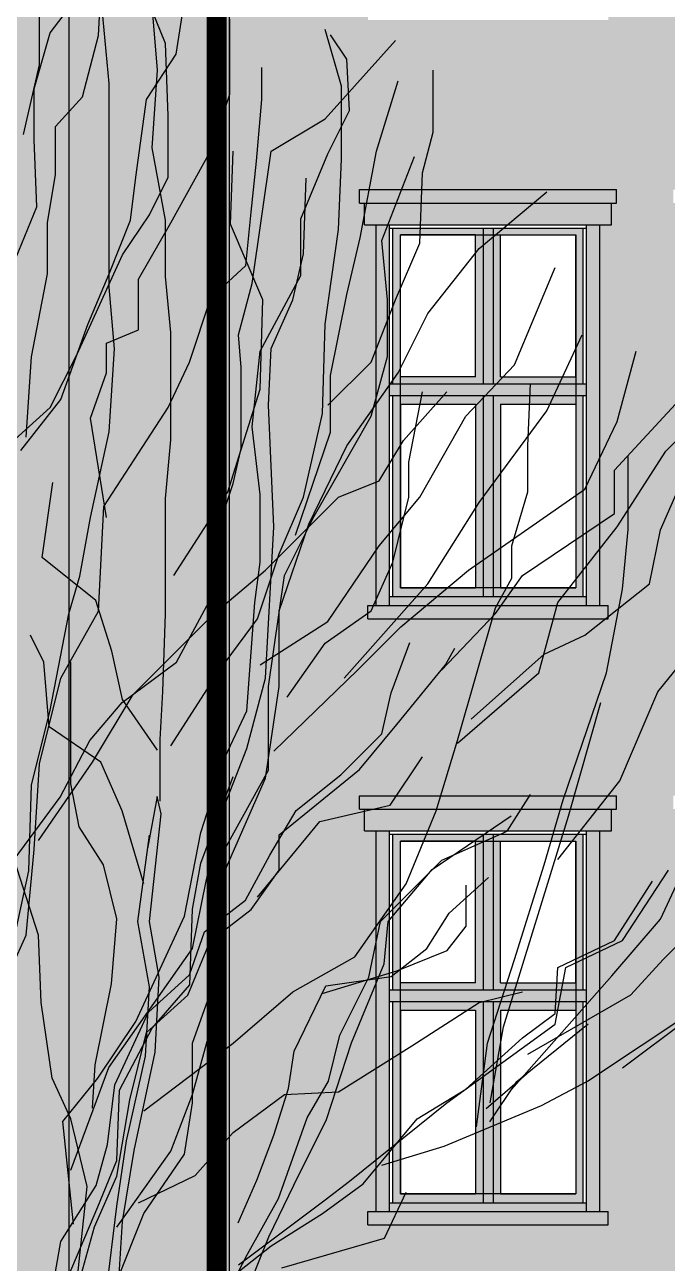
# Model space of a CAD drawing. Header units: metres. Extents: x -6 to 116, y 234 to 267.
# Drawn here: x 72.24 to 76.08, y 244.45 to 251.86 of the extents above; entities that cross this region are included whole.
import ezdxf

# ---------------------------------------------------------------- set-up
doc = ezdxf.new("R2010")
doc.units = ezdxf.units.M
doc.header["$LTSCALE"] = 0.01
doc.header["$XCLIPFRAME"] = 2
doc.linetypes.add('AUSGEZOGEN', pattern=[0])
for name, color, linetype in [('A_Baum', 250, 'Continuous'), ('A_Fensterrahmen', 1, 'Continuous'), ('A_Glasbild', 7, 'Continuous'), ('A_regenrinne', 252, 'Continuous'), ('A_Schraff_Fassade_OG', 41, 'Continuous'), ('A_Schraff_Fensterrahmen', 255, 'Continuous'), ('A_Schraff_Gewaende', 23, 'Continuous'), ('FASSADE', 7, 'AUSGEZOGEN')]:
    doc.layers.add(name, color=color, linetype=linetype)
picture_1 = doc.add_image_def('image1.jpg', size_in_pixel=(60, 84))

# ---------------------------------------------------------------- blocks, each defined once
blk = doc.blocks.new('baum1')
at = {"layer": 'A_Baum', "linetype": 'Continuous'}
blk.add_hatch(color=256, dxfattribs=at).paths.add_polyline_path([(139.4551, 245.0184), (139.4551, 245.2796), (139.5422, 245.4712), (139.8384, 245.7585), (139.9586, 245.8785), (139.9625, 245.9323), (139.943, 245.8978), (139.7165, 245.715), (139.5287, 245.5956), (139.5771, 246.0545), (139.6032, 246.4637), (139.6555, 246.7858), (139.7513, 247.2299), (139.7687, 247.5694), (139.7252, 247.8219), (139.7774, 248.3095), (139.76, 248.3878), (139.7185, 248.1639), (139.6729, 247.8219), (139.7252, 247.5259), (139.7077, 247.2125), (139.6206, 246.8294), (139.5771, 246.5334), (139.5248, 246.098), (139.5074, 245.802), (139.4551, 245.5844), (139.3418, 245.297), (139.3418, 245.0446), (139.2204, 244.8666), (139.2019, 244.8569), (139.2023, 244.8399), (139.1904, 244.5892), (139.211, 244.2955)])
for p, q in [((139.227, 251.701), (139.227, 252.1496)), ((139.2755, 251.8465), (139.4333, 252.0526)), ((139.4939, 251.8344), (139.5061, 252.0526)), ((139.5425, 251.6161), (139.5061, 252.0041)), ((139.7973, 251.798), (139.7002, 252.0405)), ((139.7609, 251.6767), (139.7366, 251.9677)), ((139.8458, 251.7495), (139.8822, 251.9798)), ((140.0884, 251.5676), (140.0884, 251.9071)), ((139.2027, 251.5919), (139.2755, 251.8465)), ((139.4211, 251.5555), (139.4939, 251.8344)), ((140.5942, 251.6038), (140.5207, 251.8608)), ((140.6187, 251.7262), (140.5452, 251.8363)), ((139.8094, 251.4706), (139.7973, 251.798)), ((140.5207, 251.4569), (140.8391, 251.8118)), ((139.7123, 251.5434), (139.8458, 251.7495)), ((140.6309, 251.4936), (140.6187, 251.7262)), ((139.1542, 251.3858), (139.227, 251.701)), ((139.7366, 251.3251), (139.7609, 251.6767)), ((140.234, 251.5434), (140.234, 251.6889)), ((141.0106, 251.3957), (141.0106, 251.6772)), ((139.5425, 251.3373), (139.5425, 251.6161)), ((140.7534, 251.31), (140.8514, 251.6283)), ((139.2027, 251.3615), (139.2027, 251.5919)), ((139.2998, 251.4221), (139.4211, 251.5555)), ((140.0035, 251.313), (140.0884, 251.5676)), ((140.5942, 251.2733), (140.5942, 251.6038)), ((139.6638, 251.1918), (139.7123, 251.5434)), ((140.2098, 251.2645), (140.234, 251.5434)), ((139.8094, 251.1918), (139.8094, 251.4706)), ((140.2758, 251.31), (140.5207, 251.4569)), ((140.533, 251.2978), (140.6309, 251.4936)), ((139.2998, 251.2039), (139.2998, 251.4221)), ((140.9616, 251.2121), (141.0106, 251.3957)), ((139.2149, 251.0584), (139.2027, 251.3615)), ((139.5425, 250.9978), (139.5425, 251.3373)), ((139.7973, 250.9978), (139.7366, 251.3251)), ((139.8215, 250.9857), (140.0035, 251.313)), ((140.092, 250.9796), (140.1043, 251.31)), ((140.19, 250.7103), (140.2758, 251.31)), ((140.4105, 251.0041), (140.533, 251.2978)), ((140.5819, 250.9551), (140.5942, 251.2733)), ((140.6799, 250.9184), (140.7534, 251.31)), ((140.7779, 250.9062), (140.9249, 251.2856)), ((140.1855, 251.0342), (140.2098, 251.2645)), ((139.2634, 250.9857), (139.2998, 251.2039)), ((139.6395, 250.9978), (139.6638, 251.1918)), ((139.7245, 251.022), (139.8094, 251.1918)), ((140.4227, 250.845), (140.435, 251.1877)), ((140.9494, 250.8939), (140.9616, 251.2121)), ((141.2188, 250.8694), (141.525, 251.1265)), ((139.1057, 250.7917), (139.2149, 251.0584)), ((139.5425, 250.6947), (139.5425, 250.9978)), ((139.5425, 250.7553), (139.6395, 250.9978)), ((139.6031, 250.8402), (139.7245, 251.022)), ((139.7973, 250.7432), (139.7973, 250.9978)), ((140.1612, 250.7917), (140.1855, 251.0342)), ((140.4105, 250.7471), (140.4105, 251.0041)), ((139.2634, 250.7553), (139.2634, 250.9857)), ((139.6759, 250.7311), (139.8215, 250.9857)), ((140.239, 250.6369), (140.092, 250.9796)), ((140.5207, 250.5268), (140.5819, 250.9551)), ((140.6187, 250.6614), (140.6799, 250.9184)), ((140.8024, 250.6369), (140.7779, 250.9062)), ((140.8391, 250.6369), (140.9494, 250.8939)), ((139.3969, 250.3916), (139.6031, 250.8402)), ((140.3737, 250.6369), (140.4227, 250.845)), ((140.9861, 250.5757), (141.2188, 250.8694)), ((140.0035, 250.6462), (140.1612, 250.7917)), ((141.378, 250.3432), (141.5618, 250.7838)), ((139.1906, 250.3795), (139.2634, 250.7553)), ((139.4454, 250.5249), (139.5425, 250.7553)), ((139.6759, 250.5007), (139.6759, 250.7311)), ((139.8215, 250.4886), (139.7973, 250.7432)), ((140.1288, 250.4778), (140.19, 250.7103)), ((140.2268, 250.4044), (140.4105, 250.7471)), ((139.5667, 250.4158), (139.5425, 250.6947)), ((140.5452, 250.2942), (140.6187, 250.6614)), ((139.9065, 250.3552), (140.0035, 250.6462)), ((140.2268, 250.233), (140.239, 250.6369)), ((140.2758, 250.4166), (140.3737, 250.6369)), ((140.7289, 250.3554), (140.8391, 250.6369)), ((140.8024, 250.3799), (140.8024, 250.6369)), ((140.8514, 250.3065), (140.9861, 250.5757)), ((139.3241, 250.1855), (139.4454, 250.5249)), ((139.5303, 250.4401), (139.6759, 250.5007)), ((139.8215, 250.2703), (139.8215, 250.4886)), ((140.5085, 250.1229), (140.5207, 250.5268)), ((139.5303, 250.3067), (139.5303, 250.4401)), ((140.141, 250.3309), (140.1288, 250.4778)), ((141.525, 250.1351), (141.6842, 250.4778)), ((139.1664, 250.0157), (139.1906, 250.3795)), ((139.2755, 250.1491), (139.3969, 250.3916)), ((139.5425, 250.04), (139.5667, 250.4158)), ((140.19, 250.0617), (140.2268, 250.4044)), ((140.2635, 250.1596), (140.2758, 250.4166)), ((140.7289, 250.1106), (140.8024, 250.3799)), ((141.8435, 250.0862), (141.9292, 250.4044)), ((139.8094, 250.1491), (139.9065, 250.3552)), ((140.141, 249.9638), (140.141, 250.3309)), ((140.533, 250.1596), (140.7289, 250.3554)), ((141.1576, 250.1106), (141.378, 250.3432)), ((139.4575, 250.1006), (139.5303, 250.3067)), ((139.8215, 250.0036), (139.8215, 250.2703)), ((140.5452, 250.0372), (140.5452, 250.2942)), ((140.6187, 249.976), (140.8514, 250.3065)), ((140.0798, 249.7679), (140.2268, 250.233)), ((140.8759, 250.0005), (141.0719, 250.2208)), ((140.9004, 249.9026), (140.9616, 250.2208)), ((141.4393, 249.976), (141.4515, 250.2575)), ((139.0329, 249.9309), (139.2755, 250.1491)), ((139.1421, 249.9551), (139.3241, 250.1855)), ((139.6759, 249.943), (139.8094, 250.1491)), ((140.288, 249.6088), (140.2635, 250.1596)), ((141.8312, 249.8659), (142.1252, 250.1841)), ((139.5303, 249.652), (139.4575, 250.1006)), ((140.4227, 249.7435), (140.5085, 250.1229)), ((140.4717, 249.6578), (140.7289, 250.1106)), ((140.9494, 249.7435), (141.1576, 250.1106)), ((141.2188, 249.719), (141.525, 250.1351)), ((142.0639, 249.9515), (142.2599, 250.1473)), ((139.4575, 249.652), (139.5425, 250.04)), ((140.2268, 249.7557), (140.19, 250.0617)), ((140.386, 249.5721), (140.5452, 250.0372)), ((141.6965, 249.7802), (141.8435, 250.0862)), ((139.7973, 249.7369), (139.8215, 250.0036)), ((140.7657, 249.8169), (140.8759, 250.0005)), ((139.5182, 249.7005), (139.6759, 249.943)), ((140.1043, 249.8047), (140.141, 249.9638)), ((140.4472, 249.6211), (140.6187, 249.976)), ((141.4393, 249.7679), (141.4393, 249.976)), ((141.8435, 249.6088), (142.0639, 249.9515)), ((141.8924, 249.5966), (141.8924, 249.927)), ((140.9004, 249.7435), (140.9004, 249.9026)), ((142.0394, 249.5954), (142.1741, 249.9014)), ((140.5819, 249.7435), (140.7657, 249.8169)), ((141.8312, 249.67), (141.8312, 249.8659)), ((139.2391, 249.4701), (139.2877, 249.8096)), ((139.8348, 249.3885), (140.0798, 249.7679)), ((140.0186, 249.5476), (140.1043, 249.8047)), ((141.1698, 249.413), (141.6965, 249.7802)), ((141.3658, 249.5232), (141.4393, 249.7679)), ((139.4939, 249.2277), (139.5182, 249.7005)), ((139.7973, 249.5671), (139.7973, 249.7369)), ((140.2268, 249.4497), (140.2268, 249.7557)), ((140.2513, 249.413), (140.5819, 249.7435)), ((140.3125, 249.4864), (140.4227, 249.7435)), ((140.7657, 249.5232), (140.9494, 249.7435)), ((140.8269, 249.4497), (140.9004, 249.7435)), ((140.9861, 249.3518), (141.2188, 249.719)), ((139.409, 249.3853), (139.4575, 249.652)), ((140.337, 249.3885), (140.4717, 249.6578)), ((141.4148, 249.3885), (141.8312, 249.67)), ((140.2513, 248.9235), (140.288, 249.6088)), ((140.3125, 249.2294), (140.4472, 249.6211)), ((141.574, 249.2661), (141.8435, 249.6088)), ((141.868, 249.3273), (141.8924, 249.5966)), ((141.9904, 249.3506), (142.0394, 249.5954)), ((139.7973, 249.4095), (139.7973, 249.5671)), ((140.0063, 249.2906), (140.0186, 249.5476)), ((140.2145, 249.1927), (140.3125, 249.4864)), ((140.533, 249.1805), (140.7657, 249.5232)), ((141.3658, 249.3763), (141.3658, 249.5232)), ((139.4818, 249.2762), (139.2391, 249.4701)), ((140.2023, 249.2661), (140.2268, 249.4497)), ((140.7289, 249.2294), (140.8269, 249.4497)), ((139.3605, 249.2155), (139.409, 249.3853)), ((139.7973, 249.2155), (139.7973, 249.4095)), ((140.0186, 249.2172), (140.2513, 249.413)), ((140.2635, 248.8867), (140.337, 249.3885)), ((140.8636, 249.156), (141.1698, 249.413)), ((141.2923, 249.2172), (141.4148, 249.3885)), ((141.2923, 249.2417), (141.3658, 249.3763)), ((140.6064, 248.9235), (140.9861, 249.3518)), ((141.6965, 249.1181), (141.9904, 249.3506)), ((141.7945, 248.9479), (141.868, 249.3273)), ((139.5546, 249.0458), (139.4818, 249.2762)), ((139.8471, 248.9969), (140.0063, 249.2906)), ((140.1655, 248.7766), (140.2023, 249.2661)), ((141.4883, 248.9479), (141.574, 249.2661)), ((139.2755, 248.7791), (139.3605, 249.2155)), ((139.3241, 248.9246), (139.4939, 249.2277)), ((139.6511, 248.85), (140.0186, 249.2172)), ((139.7851, 248.8639), (139.7973, 249.2155)), ((140.3125, 248.8867), (140.3125, 249.2294)), ((140.5207, 249.0826), (140.7289, 249.2294)), ((141.0474, 248.9602), (141.2923, 249.2172)), ((141.1208, 248.642), (141.2923, 249.2417)), ((140.043, 248.9602), (140.2145, 249.1927)), ((140.2268, 248.9846), (140.533, 249.1805)), ((140.6677, 248.9602), (140.8636, 249.156)), ((139.2469, 248.9969), (139.1857, 249.1193)), ((140.8204, 248.8574), (140.905, 249.0856)), ((141.5128, 249.0324), (141.6965, 249.1181)), ((142.0272, 248.8623), (142.2354, 249.1193)), ((139.6031, 248.8276), (139.5546, 249.0458)), ((140.3492, 248.8378), (140.5207, 249.0826)), ((141.0657, 248.9842), (141.108, 249.0603)), ((141.1821, 248.7387), (141.5128, 249.0324)), ((139.2714, 248.7032), (139.2469, 248.9969)), ((139.3694, 248.6909), (139.3694, 248.9969)), ((139.6021, 248.8133), (139.8471, 248.9969)), ((140.8458, 248.7137), (141.0657, 248.9842)), ((139.227, 248.5366), (139.3241, 248.9246)), ((139.8226, 248.6175), (140.043, 248.9602)), ((140.1655, 248.6052), (140.2513, 248.9235)), ((140.288, 248.593), (140.6677, 248.9602)), ((141.1208, 248.6297), (141.4883, 248.9479)), ((141.5985, 248.3727), (141.7945, 248.9479)), ((139.773, 248.6457), (139.7851, 248.8639)), ((140.2513, 248.4706), (140.3125, 248.8867)), ((140.2635, 248.5073), (140.2635, 248.8867)), ((141.8557, 248.4584), (142.0272, 248.8623)), ((139.4552, 248.642), (139.6021, 248.8133)), ((139.4674, 248.544), (139.6511, 248.85)), ((139.7609, 248.5972), (139.6031, 248.8276)), ((140.7781, 248.6715), (140.8204, 248.8574)), ((141.623, 248.2993), (141.77, 248.8133)), ((139.1906, 248.4396), (139.2755, 248.7791)), ((140.0675, 248.5685), (140.1655, 248.7766)), ((139.5041, 248.544), (139.2714, 248.7032)), ((139.3694, 248.4461), (139.3694, 248.6909)), ((140.6766, 248.5109), (140.8458, 248.7137)), ((139.3204, 248.3849), (139.4552, 248.642)), ((139.773, 248.3668), (139.773, 248.6457)), ((140.592, 248.4855), (140.7781, 248.6715)), ((141.0229, 248.3237), (141.1208, 248.642)), ((140.0553, 248.3237), (140.1655, 248.6052)), ((139.2027, 248.1486), (139.227, 248.5366)), ((139.2225, 248.1891), (139.4674, 248.544)), ((139.6021, 248.3237), (139.5041, 248.544)), ((139.9573, 248.2258), (140.0675, 248.5685)), ((140.8147, 248.3482), (140.9616, 248.5685)), ((139.9573, 248.0864), (140.1043, 248.478)), ((140.0675, 248.1524), (140.2635, 248.5073)), ((140.0675, 248.0545), (140.2513, 248.4706)), ((140.3129, 248.2151), (140.6766, 248.5109)), ((140.389, 248.325), (140.592, 248.4855)), ((139.1785, 248.0516), (139.1906, 248.4396)), ((139.4062, 248.2503), (139.3694, 248.4461)), ((141.574, 248.1034), (141.8557, 248.4584)), ((139.1122, 248.1034), (139.3204, 248.3849)), ((139.76, 248.3878), (139.7165, 248.1528)), ((139.7774, 248.3095), (139.76, 248.3878)), ((141.3457, 248.2311), (141.4503, 248.3965)), ((141.5128, 248.079), (141.5985, 248.3727)), ((139.7001, 247.9933), (139.6021, 248.3237)), ((139.7252, 247.8219), (139.7774, 248.3095)), ((139.9818, 248.0055), (140.0553, 248.3237)), ((140.2706, 248.1221), (140.389, 248.325)), ((140.4962, 248.2748), (140.8147, 248.3482)), ((140.8881, 247.9933), (141.0229, 248.3237)), ((141.0059, 248.057), (141.3632, 248.3008)), ((141.3291, 247.3446), (141.623, 248.2993)), ((139.5164, 248.079), (139.4062, 248.2503)), ((140.2145, 247.9321), (140.4962, 248.2748)), ((139.6729, 247.8219), (139.7252, 248.2137)), ((139.8838, 247.8464), (139.9573, 248.2258)), ((140.3129, 248.0545), (140.3129, 248.2151)), ((141.0495, 248.1005), (141.3457, 248.2311)), ((139.1664, 247.7606), (139.2027, 248.1486)), ((140.0675, 247.9321), (140.0675, 248.1524)), ((142.0394, 247.833), (142.1986, 248.1757)), ((139.2225, 247.7608), (139.1122, 248.1034)), ((139.5776, 247.8342), (139.5164, 248.079)), ((139.9206, 247.8783), (139.9573, 248.0864)), ((140.1607, 247.9193), (140.2706, 248.1221)), ((140.7707, 247.8219), (141.0495, 248.1005)), ((141.378, 247.6506), (141.5128, 248.079)), ((139.1178, 247.7728), (139.1785, 248.0516)), ((140.0553, 247.7608), (140.0675, 248.0545)), ((140.1861, 247.877), (140.3129, 248.0545)), ((140.8055, 247.8219), (141.0059, 248.057)), ((141.0826, 247.8601), (141.2602, 248.0207)), ((141.868, 247.7363), (142.0762, 248.0545)), ((139.9206, 247.6996), (139.9818, 248.0055)), ((140.6554, 247.6628), (140.8881, 247.9933)), ((141.1587, 247.801), (141.1587, 247.9869)), ((141.8312, 247.7363), (142.0027, 248.0055)), ((139.9746, 247.7756), (140.1607, 247.9193)), ((140.0675, 247.6628), (140.0675, 247.9321)), ((139.9083, 247.5356), (139.9206, 247.8783)), ((140, 247.7333), (140.1861, 247.877)), ((140.9811, 247.6995), (141.0826, 247.8601)), ((139.5531, 247.5405), (139.5776, 247.8342)), ((139.6634, 247.3691), (139.8838, 247.8464)), ((139.7252, 247.5259), (139.6729, 247.8219)), ((139.7687, 247.5694), (139.7252, 247.8219)), ((140.7184, 247.5694), (140.7707, 247.8219)), ((140.7881, 247.6304), (140.8055, 247.8219)), ((141.0741, 247.6911), (141.1587, 247.801)), ((141.819, 247.576), (142.0394, 247.833)), ((142.0517, 247.6494), (142.2354, 247.833)), ((139.0086, 247.409), (139.1664, 247.7606)), ((139.2347, 247.4548), (139.2225, 247.7608)), ((139.907, 247.5812), (139.9746, 247.7756)), ((140.043, 247.6139), (140.0553, 247.7608)), ((139.5409, 247.161), (139.9206, 247.6996)), ((139.8985, 247.4882), (140, 247.7333)), ((140.8204, 247.5728), (140.9811, 247.6995)), ((140.8458, 247.5981), (141.0741, 247.6911)), ((141.574, 247.6139), (141.8312, 247.7363)), ((141.6108, 247.6139), (141.868, 247.7363)), ((140.0186, 247.3936), (140.0675, 247.6628)), ((140.3737, 247.5037), (140.6554, 247.6628)), ((140.64, 247.2734), (140.7881, 247.6304)), ((141.2556, 247.2712), (141.378, 247.6506)), ((141.9047, 247.4903), (142.0517, 247.6494)), ((139.7209, 247.4122), (139.907, 247.5812)), ((139.7513, 247.2299), (139.7687, 247.5694)), ((139.9206, 247.2712), (140.043, 247.6139)), ((140.5075, 247.4967), (140.8458, 247.5981)), ((140.5244, 247.5305), (140.8204, 247.5728)), ((140.5877, 247.3082), (140.7184, 247.5694)), ((141.3536, 247.0497), (141.819, 247.576)), ((141.5618, 247.3569), (141.6108, 247.6139)), ((141.5618, 247.4058), (141.574, 247.6139)), ((139.4797, 247.1733), (139.5531, 247.5405)), ((139.7077, 247.2125), (139.7252, 247.5259)), ((139.7369, 247.3398), (139.9083, 247.5356)), ((140.3806, 247.2347), (140.5244, 247.5305)), ((139.7124, 247.3192), (139.8985, 247.4882)), ((140.1043, 247.2712), (140.3737, 247.5037)), ((141.2188, 247.4548), (141.4148, 247.5037)), ((141.4393, 247.221), (141.9047, 247.4903)), ((139.2837, 247.1121), (139.2347, 247.4548)), ((139.5686, 247.0826), (139.7209, 247.4122)), ((140.9126, 247.259), (141.2188, 247.4548)), ((141.4148, 247.2957), (141.5618, 247.4058)), ((141.7087, 247.0986), (142.2231, 247.4413)), ((139.4919, 247.1121), (139.6634, 247.3691)), ((139.9206, 247.0387), (140.0186, 247.3936)), ((141.0719, 247.0019), (141.5618, 247.3569)), ((141.3893, 247.0976), (141.7117, 247.3587)), ((141.868, 247.1598), (142.1619, 247.3801)), ((139.5899, 247.0583), (139.7369, 247.3398)), ((139.6363, 247.0149), (139.7124, 247.3192)), ((140.5354, 247.0993), (140.5877, 247.3082)), ((141.1576, 247.0631), (141.4148, 247.2957)), ((141.2678, 247.0019), (141.3291, 247.3446)), ((139.7001, 246.9652), (140.1043, 247.2712)), ((139.9206, 247.0019), (139.9206, 247.2712)), ((140.3552, 247.0657), (140.3806, 247.2347)), ((140.5267, 246.9251), (140.64, 247.2734)), ((140.5819, 247.0509), (140.9126, 247.259)), ((141.2066, 246.8918), (141.2556, 247.2712)), ((139.6206, 246.8294), (139.7077, 247.2125)), ((139.6555, 246.7858), (139.7513, 247.2299)), ((139.3694, 246.696), (139.5409, 247.161)), ((139.4674, 246.9775), (139.4797, 247.1733)), ((141.2499, 246.9757), (141.4329, 247.1324)), ((139.3694, 246.9285), (139.2837, 247.1121)), ((139.3327, 246.9163), (139.4919, 247.1121)), ((139.5348, 246.8121), (139.5686, 247.0826)), ((140.2876, 246.8544), (140.3552, 247.0657)), ((140.4396, 246.9339), (140.5354, 247.0993)), ((141.2673, 246.9147), (141.3893, 247.0976)), ((141.5005, 246.9885), (141.7087, 247.0986)), ((139.5771, 246.6684), (139.6363, 247.0149)), ((139.5776, 246.7401), (139.5899, 247.0583)), ((139.8226, 246.7816), (139.9206, 247.0387)), ((140.1043, 246.8673), (140.337, 247.0387)), ((140.337, 247.0387), (140.5819, 247.0509)), ((140.9371, 246.9285), (141.1576, 247.0631)), ((139.8838, 246.7694), (139.9206, 247.0019)), ((140.6309, 246.647), (141.0719, 247.0019)), ((141.0596, 246.8049), (141.5005, 246.9885)), ((139.3817, 246.4512), (139.3327, 246.9163)), ((139.4429, 246.6225), (139.3694, 246.9285)), ((140.3089, 246.5682), (140.4396, 246.9339)), ((140.3786, 246.6291), (140.5267, 246.9251)), ((140.6922, 246.6348), (140.9371, 246.9285)), ((139.9328, 246.6715), (140.1043, 246.8673)), ((140.2114, 246.6515), (140.2876, 246.8544)), ((139.4841, 246.6262), (139.5348, 246.8121)), ((139.5771, 246.5334), (139.6206, 246.8294)), ((139.6032, 246.4637), (139.6555, 246.7858)), ((140.7779, 246.7192), (141.0596, 246.8049)), ((139.4919, 246.5308), (139.5776, 246.7401)), ((139.5776, 246.4389), (139.8226, 246.7816)), ((139.7001, 246.5001), (139.8838, 246.7694)), ((139.3234, 246.3726), (139.4841, 246.6262)), ((139.3939, 246.1697), (139.4429, 246.6225)), ((139.4756, 246.4402), (139.5771, 246.6684)), ((139.6756, 246.5491), (139.9328, 246.6715)), ((140.1269, 246.4571), (140.2114, 246.6515)), ((140.2654, 246.3941), (140.3786, 246.6291)), ((140.5085, 246.5001), (140.6922, 246.6348)), ((140.5207, 246.5613), (140.6309, 246.647)), ((140.1288, 246.2676), (140.5207, 246.5613)), ((140.1695, 246.3157), (140.3089, 246.5682)), ((140.7902, 246.3888), (140.8881, 246.5968)), ((139.3572, 246.2126), (139.4919, 246.5308)), ((139.5248, 246.098), (139.5771, 246.5334)), ((139.5771, 246.0545), (139.6032, 246.4637)), ((139.5776, 246.1942), (139.7001, 246.5001)), ((140.2758, 246.3533), (140.5085, 246.5001)), ((139.408, 246.1951), (139.4756, 246.4402)), ((140.1782, 246.1764), (140.2654, 246.3941)), ((139.2811, 246.136), (139.3234, 246.3726)), ((139.8716, 246.0351), (140.2758, 246.3533)), ((140.3247, 246.2542), (140.7902, 246.3888)), ((140.0563, 246.098), (140.1695, 246.3157))]:
    blk.add_line(p, q, dxfattribs=at)

msp = doc.modelspace()

# ---------------------------------------------------------------- hatches: boundary and pattern name
at = {"layer": 'A_Schraff_Fassade_OG'}
h = msp.add_hatch(color=256, dxfattribs=at)
h.paths.add_polyline_path([(39.6431, 254.2507), (39.5731, 254.2507), (39.5731, 254.3807), (39.5431, 254.3807), (39.5431, 254.4607), (41.0831, 254.4607), (41.0831, 254.3807), (41.0531, 254.3807), (41.0531, 254.2507), (40.9831, 254.2507), (40.9831, 253.6588), (43.4081, 253.6588), (43.4081, 254.2507), (43.3381, 254.2507), (43.3381, 254.3807), (43.3081, 254.3807), (43.3081, 254.4607), (44.8481, 254.4607), (44.8481, 254.3807), (44.8181, 254.3807), (44.8181, 254.2507), (44.7481, 254.2507), (44.7481, 253.6588), (47.1631, 253.6588), (47.1631, 254.2507), (47.0931, 254.2507), (47.0931, 254.3807), (47.0631, 254.3807), (47.0631, 254.4607), (48.6031, 254.4607), (48.6031, 254.3807), (48.5731, 254.3807), (48.5731, 254.2507), (48.5031, 254.2507), (48.5031, 253.6588), (50.8881, 253.6588), (50.8881, 254.2507), (50.8181, 254.2507), (50.8181, 254.3807), (50.7881, 254.3807), (50.7881, 254.4607), (52.3281, 254.4607), (52.3281, 254.3807), (52.2981, 254.3807), (52.2981, 254.2507), (52.2281, 254.2507), (52.2281, 253.6588), (54.6331, 253.6588), (54.6331, 254.2507), (54.5631, 254.2507), (54.5631, 254.3807), (54.5331, 254.3807), (54.5331, 254.4607), (56.0731, 254.4607), (56.0731, 254.3807), (56.0431, 254.3807), (56.0431, 254.2507), (55.9731, 254.2507), (55.9731, 253.6588), (58.3931, 253.6588), (58.3931, 254.2507), (58.3231, 254.2507), (58.3231, 254.3807), (58.2931, 254.3807), (58.2931, 254.4607), (59.8331, 254.4607), (59.8331, 254.3807), (59.8031, 254.3807), (59.8031, 254.2507), (59.7331, 254.2507), (59.7331, 253.6588), (62.1331, 253.6588), (62.1331, 254.2507), (62.0631, 254.2507), (62.0631, 254.3807), (62.0331, 254.3807), (62.0331, 254.4607), (63.5731, 254.4607), (63.5731, 254.3807), (63.5431, 254.3807), (63.5431, 254.2507), (63.4731, 254.2507), (63.4731, 253.6588), (65.9031, 253.6588), (65.9031, 254.2507), (65.8331, 254.2507), (65.8331, 254.3807), (65.8031, 254.3807), (65.8031, 254.4607), (67.3431, 254.4607), (67.3431, 254.3807), (67.3131, 254.3807), (67.3131, 254.2507), (67.2431, 254.2507), (67.2431, 253.6588), (69.6959, 253.6588), (69.6959, 254.2507), (69.6259, 254.2507), (69.6259, 254.3807), (69.5959, 254.3807), (69.5959, 254.4607), (71.1359, 254.4607), (71.1359, 254.3807), (71.1059, 254.3807), (71.1059, 254.2507), (71.0359, 254.2507), (71.0359, 253.6588), (72.5025, 253.6588), (72.5025, 254.5622), (25.8661, 254.5622), (25.8661, 253.6588), (28.4081, 253.6588), (28.4081, 254.2507), (28.3381, 254.2507), (28.3381, 254.3807), (28.3081, 254.3807), (28.3081, 254.4607), (29.8481, 254.4607), (29.8481, 254.3807), (29.8181, 254.3807), (29.8181, 254.2507), (29.7481, 254.2507), (29.7481, 253.6588), (32.1531, 253.6588), (32.1531, 254.2507), (32.0831, 254.2507), (32.0831, 254.3807), (32.0531, 254.3807), (32.0531, 254.4607), (33.5931, 254.4607), (33.5931, 254.3807), (33.5631, 254.3807), (33.5631, 254.2507), (33.4931, 254.2507), (33.4931, 253.6588), (35.9231, 253.6588), (35.9231, 254.2507), (35.8531, 254.2507), (35.8531, 254.3807), (35.8231, 254.3807), (35.8231, 254.4607), (37.3631, 254.4607), (37.3631, 254.3807), (37.3331, 254.3807), (37.3331, 254.2507), (37.2631, 254.2507), (37.2631, 253.6588), (39.6431, 253.6588)])
h.paths.add_polyline_path([(72.5025, 253.6588), (71.0359, 253.6588), (71.0359, 251.9707), (71.0859, 251.9707), (71.0859, 251.8907), (69.6459, 251.8907), (69.6459, 251.9707), (69.6959, 251.9707), (69.6959, 253.6588), (67.2431, 253.6588), (67.2431, 251.9707), (67.2931, 251.9707), (67.2931, 251.8907), (65.8531, 251.8907), (65.8531, 251.9707), (65.9031, 251.9707), (65.9031, 253.6588), (63.4731, 253.6588), (63.4731, 251.9707), (63.5231, 251.9707), (63.5231, 251.8907), (62.0831, 251.8907), (62.0831, 251.9707), (62.1331, 251.9707), (62.1331, 253.6588), (59.7331, 253.6588), (59.7331, 251.9707), (59.7831, 251.9707), (59.7831, 251.8907), (58.3431, 251.8907), (58.3431, 251.9707), (58.3931, 251.9707), (58.3931, 253.6588), (55.9731, 253.6588), (55.9731, 251.9707), (56.0231, 251.9707), (56.0231, 251.8907), (54.5831, 251.8907), (54.5831, 251.9707), (54.6331, 251.9707), (54.6331, 253.6588), (52.2281, 253.6588), (52.2281, 251.9707), (52.2781, 251.9707), (52.2781, 251.8907), (50.8381, 251.8907), (50.8381, 251.9707), (50.8881, 251.9707), (50.8881, 253.6588), (48.5031, 253.6588), (48.5031, 251.9707), (48.5531, 251.9707), (48.5531, 251.8907), (47.1131, 251.8907), (47.1131, 251.9707), (47.1631, 251.9707), (47.1631, 253.6588), (44.7481, 253.6588), (44.7481, 251.9707), (44.7981, 251.9707), (44.7981, 251.8907), (43.3581, 251.8907), (43.3581, 251.9707), (43.4081, 251.9707), (43.4081, 253.6588), (40.9831, 253.6588), (40.9831, 251.9707), (41.0331, 251.9707), (41.0331, 251.8907), (39.5931, 251.8907), (39.5931, 251.9707), (39.6431, 251.9707), (39.6431, 253.6588), (37.2631, 253.6588), (37.2631, 251.9707), (37.3131, 251.9707), (37.3131, 251.8907), (35.8731, 251.8907), (35.8731, 251.9707), (35.9231, 251.9707), (35.9231, 253.6588), (33.4931, 253.6588), (33.4931, 251.9707), (33.5431, 251.9707), (33.5431, 251.8907), (32.1031, 251.8907), (32.1031, 251.9707), (32.1531, 251.9707), (32.1531, 253.6588), (29.7481, 253.6588), (29.7481, 251.9707), (29.7981, 251.9707), (29.7981, 251.8907), (28.3581, 251.8907), (28.3581, 251.9707), (28.4081, 251.9707), (28.4081, 253.6588), (25.8661, 253.6588), (25.8661, 249.706), (28.4081, 249.706), (28.4081, 250.6647), (28.3381, 250.6647), (28.3381, 250.7947), (28.3081, 250.7947), (28.3081, 250.8747), (29.8481, 250.8747), (29.8481, 250.7947), (29.8181, 250.7947), (29.8181, 250.6647), (29.7481, 250.6647), (29.7481, 249.706), (32.1531, 249.706), (32.1531, 250.6647), (32.0831, 250.6647), (32.0831, 250.7947), (32.0531, 250.7947), (32.0531, 250.8747), (33.5931, 250.8747), (33.5931, 250.7947), (33.5631, 250.7947), (33.5631, 250.6647), (33.4931, 250.6647), (33.4931, 249.706), (35.9231, 249.706), (35.9231, 250.6647), (35.8531, 250.6647), (35.8531, 250.7947), (35.8231, 250.7947), (35.8231, 250.8747), (37.3631, 250.8747), (37.3631, 250.7947), (37.3331, 250.7947), (37.3331, 250.6647), (37.2631, 250.6647), (37.2631, 249.706), (39.6431, 249.706), (39.6431, 250.6647), (39.5731, 250.6647), (39.5731, 250.7947), (39.5431, 250.7947), (39.5431, 250.8747), (41.0831, 250.8747), (41.0831, 250.7947), (41.0531, 250.7947), (41.0531, 250.6647), (40.9831, 250.6647), (40.9831, 249.706), (43.4081, 249.706), (43.4081, 250.6647), (43.3381, 250.6647), (43.3381, 250.7947), (43.3081, 250.7947), (43.3081, 250.8747), (44.8481, 250.8747), (44.8481, 250.7947), (44.8181, 250.7947), (44.8181, 250.6647), (44.7481, 250.6647), (44.7481, 249.706), (47.1631, 249.706), (47.1631, 250.6647), (47.0931, 250.6647), (47.0931, 250.7947), (47.0631, 250.7947), (47.0631, 250.8747), (48.6031, 250.8747), (48.6031, 250.7947), (48.5731, 250.7947), (48.5731, 250.6647), (48.5031, 250.6647), (48.5031, 249.706), (50.8881, 249.706), (50.8881, 250.6647), (50.8181, 250.6647), (50.8181, 250.7947), (50.7881, 250.7947), (50.7881, 250.8747), (52.3281, 250.8747), (52.3281, 250.7947), (52.2981, 250.7947), (52.2981, 250.6647), (52.2281, 250.6647), (52.2281, 249.706), (54.6331, 249.706), (54.6331, 250.6647), (54.5631, 250.6647), (54.5631, 250.7947), (54.5331, 250.7947), (54.5331, 250.8747), (56.0731, 250.8747), (56.0731, 250.7947), (56.0431, 250.7947), (56.0431, 250.6647), (55.9731, 250.6647), (55.9731, 249.706), (58.3931, 249.706), (58.3931, 250.6647), (58.3231, 250.6647), (58.3231, 250.7947), (58.2931, 250.7947), (58.2931, 250.8747), (59.8331, 250.8747), (59.8331, 250.7947), (59.8031, 250.7947), (59.8031, 250.6647), (59.7331, 250.6647), (59.7331, 249.706), (62.1331, 249.706), (62.1331, 250.6647), (62.0631, 250.6647), (62.0631, 250.7947), (62.0331, 250.7947), (62.0331, 250.8747), (63.5731, 250.8747), (63.5731, 250.7947), (63.5431, 250.7947), (63.5431, 250.6647), (63.4731, 250.6647), (63.4731, 249.706), (65.9031, 249.706), (65.9031, 250.6647), (65.8331, 250.6647), (65.8331, 250.7947), (65.8031, 250.7947), (65.8031, 250.8747), (67.3431, 250.8747), (67.3431, 250.7947), (67.3131, 250.7947), (67.3131, 250.6647), (67.2431, 250.6647), (67.2431, 249.706), (69.6959, 249.706), (69.6959, 250.6647), (69.6259, 250.6647), (69.6259, 250.7947), (69.5959, 250.7947), (69.5959, 250.8747), (71.1359, 250.8747), (71.1359, 250.7947), (71.1059, 250.7947), (71.1059, 250.6647), (71.0359, 250.6647), (71.0359, 249.706), (72.5025, 249.706)])
h.paths.add_polyline_path([(39.6431, 249.706), (37.2631, 249.706), (37.2631, 248.3847), (37.3131, 248.3847), (37.3131, 248.3047), (35.8731, 248.3047), (35.8731, 248.3847), (35.9231, 248.3847), (35.9231, 249.706), (33.4931, 249.706), (33.4931, 248.3847), (33.5431, 248.3847), (33.5431, 248.3047), (32.1031, 248.3047), (32.1031, 248.3847), (32.1531, 248.3847), (32.1531, 249.706), (29.7481, 249.706), (29.7481, 248.3847), (29.7981, 248.3847), (29.7981, 248.3047), (28.3581, 248.3047), (28.3581, 248.3847), (28.4081, 248.3847), (28.4081, 249.706), (25.8661, 249.706), (25.8661, 245.7246), (28.4081, 245.7246), (28.4081, 247.0348), (28.3381, 247.0348), (28.3381, 247.1648), (28.3081, 247.1648), (28.3081, 247.2448), (29.8481, 247.2448), (29.8481, 247.1648), (29.8181, 247.1648), (29.8181, 247.0348), (29.7481, 247.0348), (29.7481, 245.7246), (32.1531, 245.7246), (32.1531, 247.0348), (32.0831, 247.0348), (32.0831, 247.1648), (32.0531, 247.1648), (32.0531, 247.2448), (33.5931, 247.2448), (33.5931, 247.1648), (33.5631, 247.1648), (33.5631, 247.0348), (33.4931, 247.0348), (33.4931, 245.7246), (35.9231, 245.7246), (35.9231, 247.0348), (35.8531, 247.0348), (35.8531, 247.1648), (35.8231, 247.1648), (35.8231, 247.2448), (37.3631, 247.2448), (37.3631, 247.1648), (37.3331, 247.1648), (37.3331, 247.0348), (37.2631, 247.0348), (37.2631, 245.7246), (39.6431, 245.7246), (39.6431, 247.0348), (39.5731, 247.0348), (39.5731, 247.1648), (39.5431, 247.1648), (39.5431, 247.2448), (41.0831, 247.2448), (41.0831, 247.1648), (41.0531, 247.1648), (41.0531, 247.0348), (40.9831, 247.0348), (40.9831, 245.7246), (43.4081, 245.7246), (43.4081, 247.0348), (43.3381, 247.0348), (43.3381, 247.1648), (43.3081, 247.1648), (43.3081, 247.2448), (44.8481, 247.2448), (44.8481, 247.1648), (44.8181, 247.1648), (44.8181, 247.0348), (44.7481, 247.0348), (44.7481, 245.7246), (47.1631, 245.7246), (47.1631, 247.0348), (47.0931, 247.0348), (47.0931, 247.1648), (47.0631, 247.1648), (47.0631, 247.2448), (48.6031, 247.2448), (48.6031, 247.1648), (48.5731, 247.1648), (48.5731, 247.0348), (48.5031, 247.0348), (48.5031, 245.7246), (50.8881, 245.7246), (50.8881, 247.0348), (50.8181, 247.0348), (50.8181, 247.1648), (50.7881, 247.1648), (50.7881, 247.2448), (52.3281, 247.2448), (52.3281, 247.1648), (52.2981, 247.1648), (52.2981, 247.0348), (52.2281, 247.0348), (52.2281, 245.7246), (54.6331, 245.7246), (54.6331, 247.0348), (54.5631, 247.0348), (54.5631, 247.1648), (54.5331, 247.1648), (54.5331, 247.2448), (56.0731, 247.2448), (56.0731, 247.1648), (56.0431, 247.1648), (56.0431, 247.0348), (55.9731, 247.0348), (55.9731, 245.7246), (58.3931, 245.7246), (58.3931, 247.0348), (58.3231, 247.0348), (58.3231, 247.1648), (58.2931, 247.1648), (58.2931, 247.2448), (59.8331, 247.2448), (59.8331, 247.1648), (59.8031, 247.1648), (59.8031, 247.0348), (59.7331, 247.0348), (59.7331, 245.7246), (62.1331, 245.7246), (62.1331, 247.0348), (62.0631, 247.0348), (62.0631, 247.1648), (62.0331, 247.1648), (62.0331, 247.2448), (63.5731, 247.2448), (63.5731, 247.1648), (63.5431, 247.1648), (63.5431, 247.0348), (63.4731, 247.0348), (63.4731, 245.7246), (65.9031, 245.7246), (65.9031, 247.0348), (65.8331, 247.0348), (65.8331, 247.1648), (65.8031, 247.1648), (65.8031, 247.2448), (67.3431, 247.2448), (67.3431, 247.1648), (67.3131, 247.1648), (67.3131, 247.0348), (67.2431, 247.0348), (67.2431, 245.7246), (69.6959, 245.7246), (69.6959, 247.0348), (69.6259, 247.0348), (69.6259, 247.1648), (69.5959, 247.1648), (69.5959, 247.2448), (71.1359, 247.2448), (71.1359, 247.1648), (71.1059, 247.1648), (71.1059, 247.0348), (71.0359, 247.0348), (71.0359, 245.7246), (72.5025, 245.7246), (72.5025, 249.706), (71.0359, 249.706), (71.0359, 248.3847), (71.0859, 248.3847), (71.0859, 248.3047), (69.6459, 248.3047), (69.6459, 248.3847), (69.6959, 248.3847), (69.6959, 249.706), (67.2431, 249.706), (67.2431, 248.3847), (67.2931, 248.3847), (67.2931, 248.3047), (65.8531, 248.3047), (65.8531, 248.3847), (65.9031, 248.3847), (65.9031, 249.706), (63.4731, 249.706), (63.4731, 248.3847), (63.5231, 248.3847), (63.5231, 248.3047), (62.0831, 248.3047), (62.0831, 248.3847), (62.1331, 248.3847), (62.1331, 249.706), (59.7331, 249.706), (59.7331, 248.3847), (59.7831, 248.3847), (59.7831, 248.3047), (58.3431, 248.3047), (58.3431, 248.3847), (58.3931, 248.3847), (58.3931, 249.706), (55.9731, 249.706), (55.9731, 248.3847), (56.0231, 248.3847), (56.0231, 248.3047), (54.5831, 248.3047), (54.5831, 248.3847), (54.6331, 248.3847), (54.6331, 249.706), (52.2281, 249.706), (52.2281, 248.3847), (52.2781, 248.3847), (52.2781, 248.3047), (50.8381, 248.3047), (50.8381, 248.3847), (50.8881, 248.3847), (50.8881, 249.706), (48.5031, 249.706), (48.5031, 248.3847), (48.5531, 248.3847), (48.5531, 248.3047), (47.1131, 248.3047), (47.1131, 248.3847), (47.1631, 248.3847), (47.1631, 249.706), (44.7481, 249.706), (44.7481, 248.3847), (44.7981, 248.3847), (44.7981, 248.3047), (43.3581, 248.3047), (43.3581, 248.3847), (43.4081, 248.3847), (43.4081, 249.706), (40.9831, 249.706), (40.9831, 248.3847), (41.0331, 248.3847), (41.0331, 248.3047), (39.5931, 248.3047), (39.5931, 248.3847), (39.6431, 248.3847)])
h.paths.add_polyline_path([(39.6431, 245.7246), (37.2631, 245.7246), (37.2631, 244.7548), (37.3131, 244.7548), (37.3131, 244.6748), (35.8731, 244.6748), (35.8731, 244.7548), (35.9231, 244.7548), (35.9231, 245.7246), (33.4931, 245.7246), (33.4931, 244.7548), (33.5431, 244.7548), (33.5431, 244.6748), (32.1031, 244.6748), (32.1031, 244.7548), (32.1531, 244.7548), (32.1531, 245.7246), (29.7481, 245.7246), (29.7481, 244.7548), (29.7981, 244.7548), (29.7981, 244.6748), (28.3581, 244.6748), (28.3581, 244.7548), (28.4081, 244.7548), (28.4081, 245.7246), (25.8661, 245.7246), (25.8661, 244.0317), (72.5025, 244.0317), (72.5025, 245.7246), (71.0359, 245.7246), (71.0359, 244.7548), (71.0859, 244.7548), (71.0859, 244.6748), (69.6459, 244.6748), (69.6459, 244.7548), (69.6959, 244.7548), (69.6959, 245.7246), (67.2431, 245.7246), (67.2431, 244.7548), (67.2931, 244.7548), (67.2931, 244.6748), (65.8531, 244.6748), (65.8531, 244.7548), (65.9031, 244.7548), (65.9031, 245.7246), (63.4731, 245.7246), (63.4731, 244.7548), (63.5231, 244.7548), (63.5231, 244.6748), (62.0831, 244.6748), (62.0831, 244.7548), (62.1331, 244.7548), (62.1331, 245.7246), (59.7331, 245.7246), (59.7331, 244.7548), (59.7831, 244.7548), (59.7831, 244.6748), (58.3431, 244.6748), (58.3431, 244.7548), (58.3931, 244.7548), (58.3931, 245.7246), (55.9731, 245.7246), (55.9731, 244.7548), (56.0231, 244.7548), (56.0231, 244.6748), (54.5831, 244.6748), (54.5831, 244.7548), (54.6331, 244.7548), (54.6331, 245.7246), (52.2281, 245.7246), (52.2281, 244.7548), (52.2781, 244.7548), (52.2781, 244.6748), (50.8381, 244.6748), (50.8381, 244.7548), (50.8881, 244.7548), (50.8881, 245.7246), (48.5031, 245.7246), (48.5031, 244.7548), (48.5531, 244.7548), (48.5531, 244.6748), (47.1131, 244.6748), (47.1131, 244.7548), (47.1631, 244.7548), (47.1631, 245.7246), (44.7481, 245.7246), (44.7481, 244.7548), (44.7981, 244.7548), (44.7981, 244.6748), (43.3581, 244.6748), (43.3581, 244.7548), (43.4081, 244.7548), (43.4081, 245.7246), (40.9831, 245.7246), (40.9831, 244.7548), (41.0331, 244.7548), (41.0331, 244.6748), (39.5931, 244.6748), (39.5931, 244.7548), (39.6431, 244.7548)])
h = msp.add_hatch(color=256, dxfattribs=at)
h.paths.add_polyline_path([(78.0402, 254.2507), (77.9702, 254.2507), (77.9702, 254.3807), (77.9402, 254.3807), (77.9402, 254.4607), (79.4802, 254.4607), (79.4802, 254.3807), (79.4502, 254.3807), (79.4502, 254.2507), (79.3802, 254.2507), (79.3802, 253.6588), (80.2514, 253.6588), (80.2514, 254.5622), (73.462, 254.5622), (73.462, 253.6588), (74.3413, 253.6588), (74.3413, 254.2507), (74.2713, 254.2507), (74.2713, 254.3807), (74.2413, 254.3807), (74.2413, 254.4607), (75.7813, 254.4607), (75.7813, 254.3807), (75.7513, 254.3807), (75.7513, 254.2507), (75.6813, 254.2507), (75.6813, 253.6588), (76.2212, 253.6588), (76.2212, 254.2507), (76.1512, 254.2507), (76.1512, 254.3807), (76.1212, 254.3807), (76.1212, 254.4607), (77.6612, 254.4607), (77.6612, 254.3807), (77.6312, 254.3807), (77.6312, 254.2507), (77.5612, 254.2507), (77.5612, 253.6588), (78.0402, 253.6588)])
h.paths.add_polyline_path([(80.2514, 253.6588), (79.3802, 253.6588), (79.3802, 251.9707), (79.4302, 251.9707), (79.4302, 251.8907), (77.9902, 251.8907), (77.9902, 251.9707), (78.0402, 251.9707), (78.0402, 253.6588), (77.5612, 253.6588), (77.5612, 251.9707), (77.6112, 251.9707), (77.6112, 251.8907), (76.1712, 251.8907), (76.1712, 251.9707), (76.2212, 251.9707), (76.2212, 253.6588), (75.6813, 253.6588), (75.6813, 251.9707), (75.7313, 251.9707), (75.7313, 251.8907), (74.2913, 251.8907), (74.2913, 251.9707), (74.3413, 251.9707), (74.3413, 253.6588), (73.462, 253.6588), (73.462, 249.706), (74.3413, 249.706), (74.3413, 250.6647), (74.2713, 250.6647), (74.2713, 250.7947), (74.2413, 250.7947), (74.2413, 250.8747), (75.7813, 250.8747), (75.7813, 250.7947), (75.7513, 250.7947), (75.7513, 250.6647), (75.6813, 250.6647), (75.6813, 249.706), (76.2212, 249.706), (76.2212, 250.6647), (76.1512, 250.6647), (76.1512, 250.7947), (76.1212, 250.7947), (76.1212, 250.8747), (77.6612, 250.8747), (77.6612, 250.7947), (77.6312, 250.7947), (77.6312, 250.6647), (77.5612, 250.6647), (77.5612, 249.706), (78.0402, 249.706), (78.0402, 250.6647), (77.9702, 250.6647), (77.9702, 250.7947), (77.9402, 250.7947), (77.9402, 250.8747), (79.4802, 250.8747), (79.4802, 250.7947), (79.4502, 250.7947), (79.4502, 250.6647), (79.3802, 250.6647), (79.3802, 249.706), (80.2514, 249.706)])
h.paths.add_polyline_path([(80.2514, 249.706), (79.3802, 249.706), (79.3802, 248.3847), (79.4302, 248.3847), (79.4302, 248.3047), (77.9902, 248.3047), (77.9902, 248.3847), (78.0402, 248.3847), (78.0402, 249.706), (77.5612, 249.706), (77.5612, 248.3847), (77.6112, 248.3847), (77.6112, 248.3047), (76.1712, 248.3047), (76.1712, 248.3847), (76.2212, 248.3847), (76.2212, 249.706), (75.6813, 249.706), (75.6813, 248.3847), (75.7313, 248.3847), (75.7313, 248.3047), (74.2913, 248.3047), (74.2913, 248.3847), (74.3413, 248.3847), (74.3413, 249.706), (73.462, 249.706), (73.462, 245.7246), (74.3413, 245.7246), (74.3413, 247.0348), (74.2713, 247.0348), (74.2713, 247.1648), (74.2413, 247.1648), (74.2413, 247.2448), (75.7813, 247.2448), (75.7813, 247.1648), (75.7513, 247.1648), (75.7513, 247.0348), (75.6813, 247.0348), (75.6813, 245.7246), (76.2212, 245.7246), (76.2212, 247.0348), (76.1512, 247.0348), (76.1512, 247.1648), (76.1212, 247.1648), (76.1212, 247.2448), (77.6612, 247.2448), (77.6612, 247.1648), (77.6312, 247.1648), (77.6312, 247.0348), (77.5612, 247.0348), (77.5612, 245.7246), (78.0402, 245.7246), (78.0402, 247.0348), (77.9702, 247.0348), (77.9702, 247.1648), (77.9402, 247.1648), (77.9402, 247.2448), (79.4802, 247.2448), (79.4802, 247.1648), (79.4502, 247.1648), (79.4502, 247.0348), (79.3802, 247.0348), (79.3802, 245.7246), (80.2514, 245.7246)])
h.paths.add_polyline_path([(80.2514, 245.7246), (79.3802, 245.7246), (79.3802, 244.7548), (79.4302, 244.7548), (79.4302, 244.6748), (77.9902, 244.6748), (77.9902, 244.7548), (78.0402, 244.7548), (78.0402, 245.7246), (77.5612, 245.7246), (77.5612, 244.7548), (77.6112, 244.7548), (77.6112, 244.6748), (76.1712, 244.6748), (76.1712, 244.7548), (76.2212, 244.7548), (76.2212, 245.7246), (75.6813, 245.7246), (75.6813, 244.7548), (75.7313, 244.7548), (75.7313, 244.6748), (74.2913, 244.6748), (74.2913, 244.7548), (74.3413, 244.7548), (74.3413, 245.7246), (73.462, 245.7246), (73.462, 244.0317), (80.2514, 244.0317)])
h.paths.add_polyline_path([(73.462, 245.7246), (72.5025, 245.7246), (72.5025, 244.0317), (73.462, 244.0317)])
h.paths.add_polyline_path([(73.462, 249.706), (72.5025, 249.706), (72.5025, 245.7246), (73.462, 245.7246)])
h.paths.add_polyline_path([(73.462, 253.6588), (72.5025, 253.6588), (72.5025, 249.706), (73.462, 249.706)])
h.paths.add_polyline_path([(73.462, 254.5622), (72.5025, 254.5622), (72.5025, 253.6588), (73.462, 253.6588)])
h.paths.add_polyline_path([(81.1986, 254.5622), (80.2514, 254.5622), (80.2514, 253.6588), (81.1986, 253.6588)])
h.paths.add_polyline_path([(81.1986, 253.6588), (80.2514, 253.6588), (80.2514, 249.706), (81.1986, 249.706)])
h.paths.add_polyline_path([(81.1986, 249.706), (80.2514, 249.706), (80.2514, 245.7246), (81.1986, 245.7246)])
h.paths.add_polyline_path([(81.1986, 245.7246), (80.2514, 245.7246), (80.2514, 244.0317), (81.1986, 244.0317)])
h.paths.add_polyline_path([(83.1909, 245.7246), (81.1986, 245.7246), (81.1986, 244.0317), (87.9897, 244.0317), (87.9897, 244.6748), (86.8907, 244.6748), (86.8907, 244.7548), (86.9407, 244.7548), (86.9407, 245.6612), (86.8797, 245.6612), (86.7897, 245.6612), (86.7897, 245.7246), (84.5309, 245.7246), (84.5309, 244.7548), (84.5809, 244.7548), (84.5809, 244.6748), (83.1409, 244.6748), (83.1409, 244.7548), (83.1909, 244.7548)])
h.paths.add_polyline_path([(87.9897, 247.5562), (87.9897, 248.3047), (86.8907, 248.3047), (86.8907, 248.3847), (86.9407, 248.3847), (86.9407, 249.2312), (86.8797, 249.2312), (86.7897, 249.2312), (86.7897, 249.3912), (86.7747, 249.3912), (86.7347, 249.3912), (86.7347, 249.706), (84.5309, 249.706), (84.5309, 248.3847), (84.5809, 248.3847), (84.5809, 248.3047), (83.1409, 248.3047), (83.1409, 248.3847), (83.1909, 248.3847), (83.1909, 249.706), (81.1986, 249.706), (81.1986, 245.7246), (83.1909, 245.7246), (83.1909, 247.0348), (83.1209, 247.0348), (83.1209, 247.1648), (83.0909, 247.1648), (83.0909, 247.2448), (84.6309, 247.2448), (84.6309, 247.1648), (84.6009, 247.1648), (84.6009, 247.0348), (84.5309, 247.0348), (84.5309, 245.7246), (86.7897, 245.7246), (86.7897, 245.8212), (86.7747, 245.8212), (86.7347, 245.8212), (86.7347, 246.9572), (86.7347, 246.9612), (86.7747, 246.9612), (86.9407, 246.9612), (86.9407, 247.0348), (86.8707, 247.0348), (86.8707, 247.1648), (86.8407, 247.1648), (86.8407, 247.2448), (87.9897, 247.2448)])
h.paths.add_polyline_path([(87.9897, 251.8907), (86.8907, 251.8907), (86.8907, 251.9707), (86.9407, 251.9707), (86.9407, 253.6588), (84.5309, 253.6588), (84.5309, 251.9707), (84.5809, 251.9707), (84.5809, 251.8907), (83.1409, 251.8907), (83.1409, 251.9707), (83.1909, 251.9707), (83.1909, 253.6588), (81.1986, 253.6588), (81.1986, 249.706), (83.1909, 249.706), (83.1909, 250.6647), (83.1209, 250.6647), (83.1209, 250.7947), (83.0909, 250.7947), (83.0909, 250.8747), (84.6309, 250.8747), (84.6309, 250.7947), (84.6009, 250.7947), (84.6009, 250.6647), (84.5309, 250.6647), (84.5309, 249.706), (86.7347, 249.706), (86.7347, 250.5272), (86.7347, 250.5312), (86.7747, 250.5312), (86.9407, 250.5312), (86.9407, 250.6647), (86.8707, 250.6647), (86.8707, 250.7947), (86.8407, 250.7947), (86.8407, 250.8747), (87.9897, 250.8747), (87.9897, 251.2962)])
h.paths.add_polyline_path([(83.1909, 254.2507), (83.1209, 254.2507), (83.1209, 254.3807), (83.0909, 254.3807), (83.0909, 254.4607), (84.6309, 254.4607), (84.6309, 254.3807), (84.6009, 254.3807), (84.6009, 254.2507), (84.5309, 254.2507), (84.5309, 253.6588), (86.9407, 253.6588), (86.9407, 254.2507), (86.8707, 254.2507), (86.8707, 254.3807), (86.8407, 254.3807), (86.8407, 254.4607), (88.3807, 254.4607), (88.3807, 254.3807), (88.3507, 254.3807), (88.3507, 254.2507), (88.2807, 254.2507), (88.2807, 253.6588), (89.5241, 253.6588), (89.5241, 254.5622), (81.1986, 254.5622), (81.1986, 253.6588), (83.1909, 253.6588)])
h.paths.add_polyline_path([(89.5241, 253.6588), (88.2807, 253.6588), (88.2807, 252.3962), (89.5241, 252.3962)])
at = {"layer": 'A_Schraff_Fensterrahmen'}
h = msp.add_hatch(color=256, dxfattribs=at)
h.paths.add_polyline_path([(74.9813, 250.6447), (74.4413, 250.6447), (74.4413, 249.7127), (74.9813, 249.7127)])
h.paths.add_polyline_path([(74.9363, 250.6037), (74.9363, 249.7537), (74.4863, 249.7537), (74.4863, 250.6037)], flags=16)
h.paths.add_polyline_path([(75.5813, 250.6447), (75.0413, 250.6447), (75.0413, 249.7127), (75.5813, 249.7127)])
h.paths.add_polyline_path([(75.0863, 250.6037), (75.5363, 250.6037), (75.5363, 249.7537), (75.0863, 249.7537)], flags=16)
h.paths.add_polyline_path([(75.0413, 250.6447), (74.9813, 250.6447), (74.9813, 249.7127), (75.0413, 249.7127)])
h.paths.add_polyline_path([(74.9813, 249.6427), (74.4413, 249.6427), (74.4413, 248.4373), (74.9813, 248.4373)])
h.paths.add_polyline_path([(74.9363, 249.59), (74.9363, 248.49), (74.4863, 248.49), (74.4863, 249.59)], flags=16)
h.paths.add_polyline_path([(75.5813, 249.6427), (75.0413, 249.6427), (75.0413, 248.4373), (75.5813, 248.4373)])
h.paths.add_polyline_path([(75.5363, 249.59), (75.5363, 248.49), (75.0863, 248.49), (75.0863, 249.59)], flags=16)
h.paths.add_polyline_path([(75.0413, 249.6427), (74.9813, 249.6427), (74.9813, 248.4373), (75.0413, 248.4373)])
h.paths.add_polyline_path([(75.6013, 249.68), (74.4213, 249.68), (74.4213, 249.6427), (75.6013, 249.6427)])
h.paths.add_polyline_path([(75.6013, 249.7127), (74.4213, 249.7127), (74.4213, 249.68), (75.6013, 249.68)])
h.paths.add_polyline_path([(75.6013, 248.4373), (74.4213, 248.4373), (74.4213, 248.3847), (75.6013, 248.3847)])
h = msp.add_hatch(color=256, dxfattribs=at)
h.paths.add_polyline_path([(74.9813, 247.0148), (74.4413, 247.0148), (74.4413, 246.0828), (74.9813, 246.0828)])
h.paths.add_polyline_path([(74.9363, 246.9738), (74.9363, 246.1238), (74.4863, 246.1238), (74.4863, 246.9738)], flags=16)
h.paths.add_polyline_path([(75.5813, 247.0148), (75.0413, 247.0148), (75.0413, 246.0828), (75.5813, 246.0828)])
h.paths.add_polyline_path([(75.0863, 246.9738), (75.5363, 246.9738), (75.5363, 246.1238), (75.0863, 246.1238)], flags=16)
h.paths.add_polyline_path([(75.0413, 247.0148), (74.9813, 247.0148), (74.9813, 246.0828), (75.0413, 246.0828)])
h.paths.add_polyline_path([(74.9813, 246.0127), (74.4413, 246.0127), (74.4413, 244.8074), (74.9813, 244.8074)])
h.paths.add_polyline_path([(74.9363, 245.9601), (74.9363, 244.8601), (74.4863, 244.8601), (74.4863, 245.9601)], flags=16)
h.paths.add_polyline_path([(75.5813, 246.0127), (75.0413, 246.0127), (75.0413, 244.8074), (75.5813, 244.8074)])
h.paths.add_polyline_path([(75.5363, 245.9601), (75.5363, 244.8601), (75.0863, 244.8601), (75.0863, 245.9601)], flags=16)
h.paths.add_polyline_path([(75.0413, 246.0127), (74.9813, 246.0127), (74.9813, 244.8074), (75.0413, 244.8074)])
h.paths.add_polyline_path([(75.6013, 246.05), (74.4213, 246.05), (74.4213, 246.0127), (75.6013, 246.0127)])
h.paths.add_polyline_path([(75.6013, 246.0828), (74.4213, 246.0828), (74.4213, 246.05), (75.6013, 246.05)])
h.paths.add_polyline_path([(75.6013, 244.8074), (74.4213, 244.8074), (74.4213, 244.7548), (75.6013, 244.7548)])
at = {"layer": 'A_Schraff_Gewaende'}
h = msp.add_hatch(color=256, dxfattribs=at)
h.dxf.hatch_style = 1
h.paths.add_polyline_path([(75.7813, 250.8747), (74.2413, 250.8747), (74.2413, 250.7947), (75.7813, 250.7947)])
h.paths.add_polyline_path([(75.7513, 250.7947), (74.2713, 250.7947), (74.2713, 250.6647), (75.7513, 250.6647)])
h.paths.add_polyline_path([(74.4213, 250.6647), (74.3413, 250.6647), (74.3413, 248.3847), (74.4213, 248.3847)])
h.paths.add_polyline_path([(75.6813, 250.6647), (75.6013, 250.6647), (75.6013, 248.3847), (75.6813, 248.3847)])
h.paths.add_polyline_path([(75.6013, 248.4373), (74.4213, 248.4373), (74.4213, 248.3847), (75.6013, 248.3847)])
h.paths.add_polyline_path([(75.7813, 248.3847), (74.2413, 248.3847), (74.2413, 248.3047), (75.7813, 248.3047)])
h = msp.add_hatch(color=256, dxfattribs=at)
h.dxf.hatch_style = 1
h.paths.add_polyline_path([(75.7813, 247.2448), (74.2413, 247.2448), (74.2413, 247.1648), (75.7813, 247.1648)])
h.paths.add_polyline_path([(75.7513, 247.1648), (74.2713, 247.1648), (74.2713, 247.0348), (75.7513, 247.0348)])
h.paths.add_polyline_path([(74.4213, 247.0348), (74.3413, 247.0348), (74.3413, 244.7548), (74.4213, 244.7548)])
h.paths.add_polyline_path([(75.6813, 247.0348), (75.6013, 247.0348), (75.6013, 244.7548), (75.6813, 244.7548)])
h.paths.add_polyline_path([(75.6013, 244.8074), (74.4213, 244.8074), (74.4213, 244.7548), (75.6013, 244.7548)])
h.paths.add_polyline_path([(75.7813, 244.7548), (74.2413, 244.7548), (74.2413, 244.6748), (75.7813, 244.6748)])

# ---------------------------------------------------------------- linework, layer by layer
at = {"layer": 'A_Fensterrahmen'}
for p, q in [((74.4213, 250.6447), (75.6013, 250.6447)), ((74.4413, 249.7127), (74.4413, 250.6447)), ((74.9813, 250.6447), (74.9813, 249.7127)), ((75.0413, 250.6447), (75.0413, 249.7127)), ((75.5813, 249.7127), (75.5813, 250.6447)), ((74.9363, 250.6037), (74.4863, 250.6037)), ((74.4863, 249.7537), (74.4863, 250.6037)), ((74.9363, 249.7537), (74.9363, 250.6037)), ((75.0863, 250.6037), (75.5363, 250.6037)), ((75.0863, 249.7537), (75.0863, 250.6037)), ((75.5363, 249.7537), (75.5363, 250.6037)), ((74.9363, 249.7537), (74.4863, 249.7537)), ((75.0863, 249.7537), (75.5363, 249.7537)), ((74.4213, 249.7127), (75.6013, 249.7127)), ((74.4213, 249.6427), (75.6013, 249.6427)), ((74.4413, 248.4373), (74.4413, 249.6427)), ((74.4863, 249.59), (74.9363, 249.59)), ((74.4863, 249.59), (74.4863, 248.49)), ((74.9363, 249.59), (74.9363, 248.49)), ((74.9813, 249.6427), (74.9813, 248.4373)), ((75.0413, 249.6427), (75.0413, 248.4373)), ((75.0863, 249.59), (75.5363, 249.59)), ((75.0863, 249.59), (75.0863, 248.49)), ((75.5363, 249.59), (75.5363, 248.49)), ((75.5813, 248.4373), (75.5813, 249.6427)), ((74.4863, 248.49), (74.9363, 248.49)), ((75.0863, 248.49), (75.5363, 248.49)), ((74.4213, 248.4373), (75.6013, 248.4373)), ((74.4213, 247.0148), (75.6013, 247.0148)), ((74.4413, 246.0828), (74.4413, 247.0148)), ((74.9813, 247.0148), (74.9813, 246.0828)), ((75.0413, 247.0148), (75.0413, 246.0828)), ((75.5813, 246.0828), (75.5813, 247.0148)), ((74.9363, 246.9738), (74.4863, 246.9738)), ((74.4863, 246.1238), (74.4863, 246.9738)), ((74.9363, 246.1238), (74.9363, 246.9738)), ((75.0863, 246.9738), (75.5363, 246.9738)), ((75.0863, 246.1238), (75.0863, 246.9738)), ((75.5363, 246.1238), (75.5363, 246.9738)), ((74.9363, 246.1238), (74.4863, 246.1238)), ((75.0863, 246.1238), (75.5363, 246.1238)), ((74.4213, 246.0828), (75.6013, 246.0828)), ((74.4213, 246.0127), (75.6013, 246.0127)), ((74.4413, 244.8074), (74.4413, 246.0127)), ((74.9813, 246.0127), (74.9813, 244.8074)), ((75.0413, 246.0127), (75.0413, 244.8074)), ((75.5813, 244.8074), (75.5813, 246.0127)), ((74.4863, 245.9601), (74.4863, 244.8601)), ((74.4863, 245.9601), (74.9363, 245.9601)), ((74.9363, 245.9601), (74.9363, 244.8601)), ((75.0863, 245.9601), (75.0863, 244.8601)), ((75.0863, 245.9601), (75.5363, 245.9601)), ((75.5363, 245.9601), (75.5363, 244.8601)), ((74.4863, 244.8601), (74.9363, 244.8601)), ((75.0863, 244.8601), (75.5363, 244.8601)), ((74.4213, 244.8074), (75.6013, 244.8074))]:
    msp.add_line(p, q, dxfattribs=at)
at = {"layer": 'A_regenrinne', "const_width": 0.12}
msp.add_lwpolyline([(73.262, 255.4421), (73.262, 254.6812), (73.3863, 254.5622), (73.3863, 244.0317), (73.5062, 243.9459), (73.5062, 243.6454)], dxfattribs=at)
at = {"layer": 'FASSADE'}
for p, q in [((72.5025, 244.0317), (72.5025, 254.5622)), ((73.462, 244.0317), (73.462, 254.5622)), ((74.2413, 250.7947), (74.2413, 250.8747)), ((74.2413, 250.8747), (75.7813, 250.8747)), ((75.7813, 250.7947), (75.7813, 250.8747)), ((74.2413, 250.7947), (75.7813, 250.7947)), ((74.2713, 250.6647), (74.2713, 250.7947)), ((75.7513, 250.6647), (75.7513, 250.7947)), ((74.2713, 250.6647), (75.7513, 250.6647)), ((74.3413, 248.3847), (74.3413, 250.6647)), ((74.4213, 248.3847), (74.4213, 250.6647)), ((75.6013, 248.3847), (75.6013, 250.6647)), ((75.6813, 248.3847), (75.6813, 250.6647)), ((74.2913, 248.3047), (74.2913, 248.3847)), ((74.2913, 248.3847), (75.7313, 248.3847)), ((75.7313, 248.3047), (75.7313, 248.3847)), ((74.2913, 248.3047), (75.7313, 248.3047)), ((74.2413, 247.1648), (74.2413, 247.2448)), ((74.2413, 247.2448), (75.7813, 247.2448)), ((75.7813, 247.1648), (75.7813, 247.2448)), ((74.2413, 247.1648), (75.7813, 247.1648)), ((74.2713, 247.0348), (74.2713, 247.1648)), ((75.7513, 247.0348), (75.7513, 247.1648)), ((74.2713, 247.0348), (75.7513, 247.0348)), ((74.3413, 244.7548), (74.3413, 247.0348)), ((74.4213, 244.7548), (74.4213, 247.0348)), ((75.6013, 244.7548), (75.6013, 247.0348)), ((75.6813, 244.7548), (75.6813, 247.0348)), ((74.2913, 244.6748), (74.2913, 244.7548)), ((74.2913, 244.7548), (75.7313, 244.7548)), ((75.7313, 244.6748), (75.7313, 244.7548)), ((74.2913, 244.6748), (75.7313, 244.6748))]:
    msp.add_line(p, q, dxfattribs=at)

# ---------------------------------------------------------------- block references
at = {"layer": 'A_Baum', "xscale": 1.322639761297978, "yscale": 1.322639761297978, "zscale": 1.322639761297978}
msp.add_blockref('baum1', (-111.8229, -81.2875), dxfattribs=at)

# ---------------------------------------------------------------- pictures from other files: only their frames are drawn
at = {"layer": 'A_Glasbild'}
image = msp.add_image(picture_1, insert=(76.0168, 250.6037), size_in_units=(1.5305, 2.1427), rotation=180, dxfattribs=at)
image.set_boundary_path([(18.337, 0.637), (59.5, 83.5)])
image = msp.add_image(picture_1, insert=(76.0168, 246.9738), size_in_units=(1.5305, 2.1427), rotation=180, dxfattribs=at)
image.set_boundary_path([(18.337, 0.637), (59.5, 83.5)])

doc.saveas('drawing.dxf')
